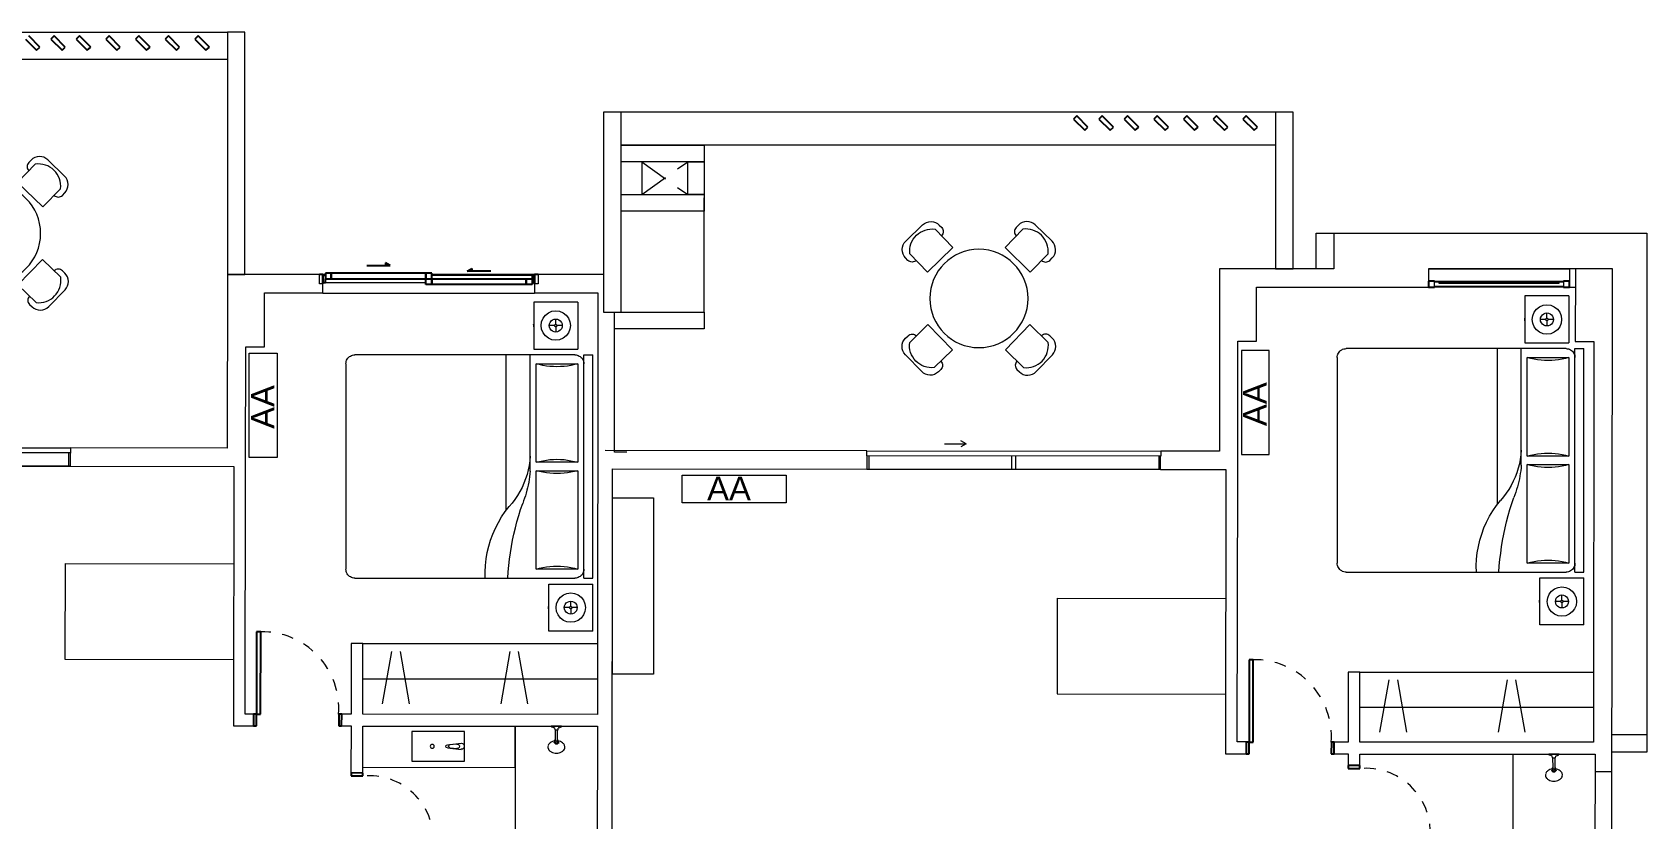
# Model space of a CAD drawing. Header units: millimetres. Extents: x 917 to 1168, y -421 to -23.
# Drawn here: x 1078.25 to 1091.99, y -176 to -169.32 of the extents above; entities that cross this region are included whole.
import ezdxf

# ---------------------------------------------------------------- set-up
doc = ezdxf.new("R2010")
doc.units = ezdxf.units.MM
doc.header["$LTSCALE"] = 0.1
for name, pattern in [('CONTINUA', [0]), ('HIDDEN', [0.375, 0.25, -0.125]), ('Trazo', [0.00635, 0.003175, -0.003175])]:
    doc.linetypes.add(name, pattern=pattern)
doc.layers.get('0').update_dxf_attribs({"lineweight": 5})
for name, color, linetype, lineweight in [('A-DOOR', 7, 'Continuous', 5), ('A-DOOR-FRAM', 7, 'Continuous', 5), ('A-GLAZ', 7, 'Continuous', 5), ('A-GLAZ-CWMG', 7, 'Continuous', 5), ('A-GLAZ-SILL', 7, 'Continuous', 5), ('Arq-Equipamiento', 250, 'Continuous', 5), ('MUEBLES', 250, 'Continuous', 5), ('P-SANR-FIXT', 7, 'Continuous', 5)]:
    doc.layers.add(name, color=color, linetype=linetype, lineweight=lineweight)
doc.layers.add('A-DOOR-HDLN', color=5, linetype='Trazo', lineweight=5, true_color=0x0000ff)
doc.styles.get("Standard").update_dxf_attribs({"font": 'arial.ttf'})

# ---------------------------------------------------------------- blocks, each defined once
blk = doc.blocks.new('Family6 - Puerta OBLAK - Baño-2882893-1-TORRE-ARQ-PB')
at = {"layer": 'A-DOOR', "color": 8, "lineweight": 25}
for p, q in [((-0.3, 0.05), (-0.325, 0.05)), ((-0.325, 0.05), (-0.325, -0.05)), ((-0.3, -0.05), (-0.3, 0.05)), ((0.325, 0.05), (0.3, 0.05)), ((0.3, 0.05), (0.3, -0.05)), ((0.325, -0.05), (0.325, 0.05)), ((-0.325, -0.05), (-0.3, -0.05)), ((-0.3, -0.051), (-0.3, -0.651)), ((-0.268, -0.051), (-0.3, -0.051)), ((-0.268, -0.651), (-0.268, -0.051)), ((0.3, -0.05), (0.325, -0.05)), ((-0.3, -0.651), (-0.268, -0.651))]:
    blk.add_line(p, q, dxfattribs=at)
at = {"layer": 'A-DOOR-HDLN', "color": 8}
blk.add_arc((-0.244, -0.105), 0.546, 267.4017, 5.688, dxfattribs=at)
blk = doc.blocks.new('Family5 - Puerta OPBLAK - Dormitorio-2880729-1-TORRE-ARQ-PB')
at = {"layer": 'A-DOOR', "color": 8, "lineweight": 25}
for p, q in [((-0.35, 0.05), (-0.375, 0.05)), ((-0.375, 0.05), (-0.375, -0.05)), ((-0.35, -0.05), (-0.35, 0.05)), ((0.375, 0.05), (0.35, 0.05)), ((0.35, 0.05), (0.35, -0.05)), ((0.375, -0.05), (0.375, 0.05)), ((-0.375, -0.05), (-0.35, -0.05)), ((0.35, -0.05), (0.315, -0.05)), ((0.315, -0.05), (0.315, -0.75)), ((0.35, -0.75), (0.35, -0.05)), ((0.35, -0.05), (0.375, -0.05)), ((0.315, -0.75), (0.35, -0.75))]:
    blk.add_line(p, q, dxfattribs=at)
at = {"layer": 'A-DOOR-HDLN', "color": 8}
blk.add_arc((0.302, -0.097), 0.653, 175.8984, 271.164, dxfattribs=at)
blk = doc.blocks.new('Doors_Sliding_Milgard_Aluminum-Series_2-Panels - PV 2_50 X 2_10-2402500-1-TORRE-ARQ-PB')
at = {"layer": 'A-DOOR', "color": 8}
for p, q in [((1.192, 0.078), (-1.308, 0.078)), ((-1.308, 0.078), (-1.308, -0.035)), ((-1.308, 0.078), (1.192, 0.078)), ((1.192, -0.035), (1.192, 0.078)), ((-1.308, -0.035), (1.192, -0.035)), ((0.347, -0.138), (0.391, -0.113)), ((0.347, -0.138), (0.391, -0.164)), ((0.532, -0.138), (0.347, -0.138))]:
    blk.add_line(p, q, dxfattribs=at)
at = {"layer": 'A-DOOR-FRAM', "color": 8}
for p, q in [((-1.295, 0.078), (-1.295, -0.035)), ((-0.076, 0.078), (-0.076, -0.035)), ((-0.041, 0.078), (-0.041, -0.035)), ((1.171, 0.078), (1.171, -0.035))]:
    blk.add_line(p, q, dxfattribs=at)
blk = doc.blocks.new('Windows_Opening-Slide_UFME_Fenetre_Coulissante_2V - 1_20 x 1_80-1553890-1-TORRE-ARQ-PB')
at = {"layer": 'A-GLAZ', "color": 8, "lineweight": 25}
for p, q in [((-0.9, -0.078), (-0.9, 0.002)), ((-0.88, 0.008), (-0.83, 0.008)), ((-0.88, -0.04), (-0.88, 0.008)), ((-0.83, 0.008), (-0.025, 0.008)), ((-0.83, -0.04), (-0.83, 0.008)), ((-0.83, 0.008), (-0.83, -0.04)), ((-0.025, 0.008), (-0.025, -0.04)), ((-0.025, -0.04), (-0.025, 0.008)), ((-0.025, 0.008), (0.025, 0.008)), ((0.025, 0.008), (0.025, -0.04)), ((0.9, 0.002), (0.9, -0.078)), ((-0.93, -0.078), (-0.9, -0.078)), ((-0.88, -0.011), (-0.9, -0.011)), ((-0.9, -0.011), (-0.9, -0.069)), ((-0.9, -0.069), (-0.88, -0.069)), ((-0.83, -0.04), (-0.88, -0.04)), ((-0.88, -0.069), (-0.88, -0.04)), ((-0.025, -0.04), (-0.83, -0.04)), ((-0.528, -0.106), (-0.328, -0.106)), ((-0.368, -0.129), (-0.368, -0.106)), ((-0.328, -0.106), (-0.368, -0.129)), ((0.025, -0.04), (-0.025, -0.04)), ((0.025, -0.04), (-0.025, -0.04)), ((-0.025, -0.04), (-0.025, -0.088)), ((-0.025, -0.088), (0.025, -0.088)), ((0.83, -0.04), (0.025, -0.04)), ((0.025, -0.04), (0.025, -0.088)), ((0.025, -0.088), (0.025, -0.04)), ((0.025, -0.088), (0.83, -0.088)), ((0.83, -0.088), (0.83, -0.04)), ((0.88, -0.04), (0.83, -0.04)), ((0.83, -0.04), (0.83, -0.088)), ((0.83, -0.088), (0.88, -0.088)), ((0.9, -0.011), (0.88, -0.011)), ((0.88, -0.011), (0.88, -0.04)), ((0.88, -0.088), (0.88, -0.04)), ((0.88, -0.069), (0.9, -0.069)), ((0.9, -0.069), (0.9, -0.011)), ((0.9, -0.078), (0.93, -0.078)), ((0.328, -0.154), (0.368, -0.177)), ((0.528, -0.154), (0.328, -0.154)), ((0.368, -0.177), (0.368, -0.154))]:
    blk.add_line(p, q, dxfattribs=at)
at = {"layer": 'A-GLAZ', "color": 8}
for p, q in [((-0.9, -0.078), (-0.025, -0.078)), ((-0.88, -0.069), (-0.025, -0.069)), ((0.88, -0.011), (0.025, -0.011)), ((0.88, -0.078), (0.9, -0.078))]:
    blk.add_line(p, q, dxfattribs=at)
at = {"layer": 'A-GLAZ-SILL', "color": 8}
for p, q in [((-0.9, 0.078), (-0.9, 0.082)), ((0.9, 0.082), (-0.9, 0.082)), ((0.9, 0.082), (0.9, 0.078))]:
    blk.add_line(p, q, dxfattribs=at)
blk = doc.blocks.new('Shower-Valve_Trim-KOHLER-Alteo-K-TS45106 - 2_5 GPM_ 2BZ-Oil-Rubed Nickel-V7-2-TORRE-ARQ- PB _-2_14_')
at = {"layer": 'P-SANR-FIXT', "color": 8}
for p, q in [((2.517, -14.261), (2.506, -14.304)), ((2.527, -14.218), (2.517, -14.261)), ((2.53, -14.22), (2.527, -14.218)), ((2.527, -14.281), (2.542, -14.282)), ((2.549, -14.254), (2.535, -14.249)), ((2.543, -14.282), (2.544, -14.279)), ((2.544, -14.279), (2.549, -14.258)), ((2.544, -14.279), (2.623, -14.298)), ((2.549, -14.258), (2.55, -14.255)), ((2.628, -14.278), (2.549, -14.258)), ((2.628, -14.278), (2.632, -14.279)), ((2.641, -14.279), (2.633, -14.277)), ((2.641, -14.279), (2.646, -14.28)), ((2.506, -14.304), (2.51, -14.304)), ((2.623, -14.298), (2.628, -14.299)), ((2.627, -14.301), (2.635, -14.303)), ((2.635, -14.303), (2.64, -14.304))]:
    blk.add_line(p, q, dxfattribs=at)
for centre, radius, start, end in [((2.327, -14.176), 0.224, 325.5988, 331.624), ((2.527, -14.284), 0.00308, 84.7921, 151.624), ((2.529, -14.223), 0.00317, 6.8897, 54.9928), ((2.31, -14.249), 0.224, 0.8645, 6.8897), ((2.536, -14.246), 0.00308, 180.8645, 247.6964), ((2.542, -14.281), 0.000995, 264.7921, 346.2443), ((2.549, -14.255), 0.000995, 346.2443, 67.6964), ((2.632, -14.284), 0.00706, 76.2443, 123.3084), ((2.726, -14.311), 0.0905, 131.0831, 158.8669), ((2.655, -14.292), 0.0156, 103.8005, 129.2443), ((2.644, -14.288), 0.00848, 47.0858, 76.2443), ((2.642, -14.291), 0.0119, 356.0764, 47.0858), ((2.654, -14.256), 0.0206, 267.7641, 286.1675), ((2.697, -14.279), 0.0469, 98.1333, 131.0831), ((2.696, -14.272), 0.0399, 63.1676, 98.1333), ((2.696, -14.272), 0.0408, 36.2532, 63.1676), ((2.676, -14.287), 0.0652, 13.9057, 36.2532), ((2.655, -14.292), 0.0869, 359.2137, 13.9057), ((2.509, -14.301), 0.00318, 277.4957, 325.5988), ((2.629, -14.294), 0.00706, 209.1801, 256.2443), ((2.725, -14.313), 0.0905, 173.6216, 201.4054), ((2.653, -14.298), 0.0156, 203.2443, 228.688), ((2.642, -14.296), 0.00848, 256.2443, 285.4027), ((2.685, -14.329), 0.0469, 201.4054, 234.3552), ((2.641, -14.293), 0.0119, 285.4027, 336.4121), ((2.636, -14.329), 0.0206, 46.321, 64.7244), ((2.639, -14.291), 0.0148, 333.9603, 346.2443), ((2.639, -14.291), 0.0148, 346.2443, 358.5282), ((2.681, -14.335), 0.0399, 234.3552, 269.3209), ((2.681, -14.334), 0.0408, 269.3209, 296.2353), ((2.67, -14.312), 0.0652, 296.2353, 318.5828), ((2.653, -14.298), 0.0869, 318.5828, 333.2748), ((2.642, -14.292), 0.0998, 333.2748, 346.2443), ((2.642, -14.292), 0.0998, 346.2443, 359.2137)]:
    blk.add_arc(centre, radius, start, end, dxfattribs=at)
for centre, major_axis, start_param, end_param in [((2.63, -14.289), (0.0025, 0.01), 4.712389, 6.283185), ((2.65, -14.294), (0.0042, 0.0171), 4.712389, 6.53655), ((2.65, -14.294), (0.00241, 0.00985), 4.712389, 6.383739), ((2.63, -14.289), (0.0025, 0.01), 3.141593, 4.712389), ((2.65, -14.294), (0.0042, 0.0171), 2.888228, 4.712389), ((2.65, -14.294), (0.00241, 0.00985), 3.041039, 4.712389)]:
    blk.add_ellipse(centre, major_axis=major_axis, ratio=0.707107, start_param=start_param, end_param=end_param, dxfattribs=at)
for points in [[(2.639, -14.291), (2.64, -14.29), (2.64, -14.287), (2.639, -14.282), (2.637, -14.279), (2.635, -14.278), (2.634, -14.277), (2.633, -14.277)], [(2.639, -14.291), (2.639, -14.293), (2.638, -14.296), (2.635, -14.299), (2.632, -14.301), (2.629, -14.302), (2.628, -14.301), (2.627, -14.301)]]:
    blk.add_open_spline(points, degree=3, knots=[1.570796, 1.570796, 1.570796, 1.570796, 1.963495, 2.356194, 2.748894, 2.945243, 3.141593, 3.141593, 3.141593, 3.141593], dxfattribs=at)
blk = doc.blocks.new('cama grande')
at = {"layer": 'MUEBLES'}
for p, q in [((584.86, 704.561), (584.885, 704.561)), ((584.86, 704.561), (584.86, 704.187)), ((584.885, 704.561), (585.26, 704.561)), ((585.26, 704.187), (585.26, 704.561)), ((585.31, 704.561), (587.21, 704.561)), ((585.31, 704.485), (585.31, 704.561)), ((587.21, 704.485), (587.21, 704.561)), ((584.939, 704.406), (584.935, 704.374)), ((584.951, 704.437), (584.939, 704.406)), ((584.971, 704.462), (584.951, 704.437)), ((584.997, 704.482), (584.971, 704.462)), ((585.027, 704.495), (584.997, 704.482)), ((585.007, 704.388), (585.005, 704.374)), ((585.012, 704.402), (585.007, 704.388)), ((585.021, 704.413), (585.012, 704.402)), ((585.032, 704.422), (585.021, 704.413)), ((585.06, 704.499), (585.027, 704.495)), ((585.045, 704.427), (585.032, 704.422)), ((585.06, 704.429), (585.045, 704.427)), ((585.092, 704.495), (585.06, 704.499)), ((585.06, 704.429), (585.06, 704.384)), ((585.074, 704.427), (585.06, 704.429)), ((585.087, 704.422), (585.074, 704.427)), ((585.099, 704.413), (585.087, 704.422)), ((585.122, 704.482), (585.092, 704.495)), ((585.107, 704.402), (585.099, 704.413)), ((585.113, 704.388), (585.107, 704.402)), ((585.115, 704.374), (585.113, 704.388)), ((585.148, 704.462), (585.122, 704.482)), ((585.168, 704.437), (585.148, 704.462)), ((585.18, 704.406), (585.168, 704.437)), ((585.185, 704.374), (585.18, 704.406)), ((585.31, 704.485), (585.386, 704.485)), ((585.312, 704.429), (585.31, 704.419)), ((585.31, 704.419), (585.31, 704.409)), ((585.31, 703.838), (585.31, 704.409)), ((585.315, 704.438), (585.312, 704.429)), ((585.32, 704.447), (585.315, 704.438)), ((585.325, 704.455), (585.32, 704.447)), ((585.332, 704.463), (585.325, 704.455)), ((585.339, 704.47), (585.332, 704.463)), ((585.348, 704.475), (585.339, 704.47)), ((585.357, 704.479), (585.348, 704.475)), ((585.366, 704.483), (585.357, 704.479)), ((585.376, 704.485), (585.366, 704.483)), ((585.386, 704.485), (585.376, 704.485)), ((585.386, 704.485), (587.133, 704.485)), ((586.224, 704.434), (585.386, 704.434)), ((585.394, 704.405), (585.386, 704.434)), ((585.386, 704.434), (585.386, 704.079)), ((585.4, 704.376), (585.394, 704.405)), ((586.216, 704.405), (586.21, 704.376)), ((586.224, 704.434), (586.216, 704.405)), ((586.224, 704.079), (586.224, 704.434)), ((587.133, 704.434), (586.295, 704.434)), ((586.295, 704.434), (586.295, 704.079)), ((586.303, 704.405), (586.295, 704.434)), ((586.309, 704.376), (586.303, 704.405)), ((587.126, 704.405), (587.119, 704.376)), ((587.133, 704.434), (587.126, 704.405)), ((587.143, 704.485), (587.133, 704.485)), ((587.133, 704.485), (587.21, 704.485)), ((587.133, 704.079), (587.133, 704.434)), ((587.153, 704.483), (587.143, 704.485)), ((587.163, 704.479), (587.153, 704.483)), ((587.172, 704.475), (587.163, 704.479)), ((587.18, 704.47), (587.172, 704.475)), ((587.187, 704.463), (587.18, 704.47)), ((587.194, 704.455), (587.187, 704.463)), ((587.199, 704.447), (587.194, 704.455)), ((587.204, 704.438), (587.199, 704.447)), ((587.207, 704.429), (587.204, 704.438)), ((587.209, 704.419), (587.207, 704.429)), ((587.21, 704.409), (587.209, 704.419)), ((587.21, 704.409), (587.21, 704.028)), ((587.633, 704.434), (587.258, 704.434)), ((587.258, 704.059), (587.258, 704.434)), ((587.658, 704.434), (587.633, 704.434)), ((587.658, 704.434), (587.658, 704.059)), ((584.935, 704.374), (584.939, 704.342)), ((584.939, 704.342), (584.951, 704.312)), ((584.951, 704.312), (584.971, 704.286)), ((584.971, 704.286), (584.997, 704.266)), ((584.997, 704.266), (585.027, 704.253)), ((585.05, 704.374), (585.005, 704.374)), ((585.005, 704.374), (585.007, 704.36)), ((585.007, 704.36), (585.012, 704.347)), ((585.012, 704.347), (585.021, 704.335)), ((585.021, 704.335), (585.032, 704.326)), ((585.027, 704.253), (585.06, 704.249)), ((585.032, 704.326), (585.045, 704.321)), ((585.045, 704.321), (585.06, 704.319)), ((585.051, 704.379), (585.05, 704.377)), ((585.05, 704.377), (585.05, 704.374)), ((585.05, 704.374), (585.05, 704.371)), ((585.05, 704.371), (585.051, 704.369)), ((585.053, 704.381), (585.051, 704.379)), ((585.051, 704.369), (585.053, 704.367)), ((585.055, 704.383), (585.053, 704.381)), ((585.053, 704.367), (585.055, 704.365)), ((585.057, 704.384), (585.055, 704.383)), ((585.055, 704.365), (585.057, 704.364)), ((585.06, 704.384), (585.057, 704.384)), ((585.057, 704.364), (585.06, 704.364)), ((585.062, 704.384), (585.06, 704.384)), ((585.06, 704.364), (585.062, 704.364)), ((585.06, 704.364), (585.06, 704.319)), ((585.06, 704.319), (585.074, 704.321)), ((585.06, 704.249), (585.092, 704.253)), ((585.065, 704.383), (585.062, 704.384)), ((585.062, 704.364), (585.065, 704.365)), ((585.067, 704.381), (585.065, 704.383)), ((585.065, 704.365), (585.067, 704.367)), ((585.068, 704.379), (585.067, 704.381)), ((585.067, 704.367), (585.068, 704.369)), ((585.069, 704.377), (585.068, 704.379)), ((585.068, 704.369), (585.069, 704.371)), ((585.07, 704.374), (585.069, 704.377)), ((585.069, 704.371), (585.07, 704.374)), ((585.07, 704.374), (585.115, 704.374)), ((585.074, 704.321), (585.087, 704.326)), ((585.087, 704.326), (585.099, 704.335)), ((585.092, 704.253), (585.122, 704.266)), ((585.099, 704.335), (585.107, 704.347)), ((585.107, 704.347), (585.113, 704.36)), ((585.113, 704.36), (585.115, 704.374)), ((585.122, 704.266), (585.148, 704.286)), ((585.148, 704.286), (585.168, 704.312)), ((585.168, 704.312), (585.18, 704.342)), ((585.18, 704.342), (585.185, 704.374)), ((585.405, 704.346), (585.4, 704.376)), ((585.408, 704.317), (585.405, 704.346)), ((585.411, 704.287), (585.408, 704.317)), ((585.411, 704.257), (585.411, 704.287)), ((585.411, 704.227), (585.411, 704.257)), ((586.202, 704.317), (586.199, 704.287)), ((586.199, 704.287), (586.199, 704.257)), ((586.199, 704.257), (586.199, 704.227)), ((586.205, 704.346), (586.202, 704.317)), ((586.21, 704.376), (586.205, 704.346)), ((586.314, 704.346), (586.309, 704.376)), ((586.318, 704.317), (586.314, 704.346)), ((586.32, 704.287), (586.318, 704.317)), ((586.321, 704.257), (586.32, 704.287)), ((586.32, 704.227), (586.321, 704.257)), ((587.109, 704.287), (587.108, 704.257)), ((587.108, 704.257), (587.109, 704.227)), ((587.111, 704.317), (587.109, 704.287)), ((587.114, 704.346), (587.111, 704.317)), ((587.119, 704.376), (587.114, 704.346)), ((587.337, 704.279), (587.333, 704.246)), ((587.35, 704.309), (587.337, 704.279)), ((587.37, 704.335), (587.35, 704.309)), ((587.395, 704.355), (587.37, 704.335)), ((587.426, 704.367), (587.395, 704.355)), ((587.405, 704.261), (587.403, 704.246)), ((587.41, 704.274), (587.405, 704.261)), ((587.419, 704.285), (587.41, 704.274)), ((587.43, 704.294), (587.419, 704.285)), ((587.458, 704.371), (587.426, 704.367)), ((587.444, 704.3), (587.43, 704.294)), ((587.458, 704.301), (587.444, 704.3)), ((587.449, 704.251), (587.448, 704.249)), ((587.451, 704.253), (587.449, 704.251)), ((587.453, 704.255), (587.451, 704.253)), ((587.455, 704.256), (587.453, 704.255)), ((587.458, 704.256), (587.455, 704.256)), ((587.49, 704.367), (587.458, 704.371)), ((587.458, 704.301), (587.458, 704.256)), ((587.472, 704.3), (587.458, 704.301)), ((587.46, 704.256), (587.458, 704.256)), ((587.463, 704.255), (587.46, 704.256)), ((587.465, 704.253), (587.463, 704.255)), ((587.467, 704.251), (587.465, 704.253)), ((587.468, 704.249), (587.467, 704.251)), ((587.485, 704.294), (587.472, 704.3)), ((587.497, 704.285), (587.485, 704.294)), ((587.52, 704.355), (587.49, 704.367)), ((587.506, 704.274), (587.497, 704.285)), ((587.511, 704.261), (587.506, 704.274)), ((587.513, 704.246), (587.511, 704.261)), ((587.546, 704.335), (587.52, 704.355)), ((587.566, 704.309), (587.546, 704.335)), ((587.579, 704.279), (587.566, 704.309)), ((587.583, 704.246), (587.579, 704.279)), ((584.86, 704.187), (585.26, 704.187)), ((585.049, 704.187), (585.049, 704.187)), ((585.049, 704.187), (585.049, 704.184)), ((585.049, 704.184), (585.049, 704.187)), ((585.049, 704.184), (585.049, 704.187)), ((585.049, 704.184), (585.049, 704.184)), ((585.049, 704.184), (585.049, 704.184)), ((585.05, 704.184), (585.049, 704.184)), ((585.05, 704.184), (585.05, 704.187)), ((585.05, 704.184), (585.051, 704.184)), ((585.051, 704.184), (585.051, 704.187)), ((585.051, 704.184), (585.051, 704.187)), ((585.051, 704.184), (585.051, 704.184)), ((585.051, 704.184), (585.053, 704.184)), ((585.053, 704.184), (585.053, 704.187)), ((585.053, 704.184), (585.054, 704.184)), ((585.054, 704.184), (585.054, 704.187)), ((585.054, 704.184), (585.055, 704.184)), ((585.055, 704.184), (585.055, 704.187)), ((585.055, 704.184), (585.057, 704.184)), ((585.057, 704.184), (585.057, 704.187)), ((585.057, 704.184), (585.058, 704.184)), ((585.058, 704.184), (585.058, 704.187)), ((585.058, 704.184), (585.06, 704.184)), ((585.06, 704.184), (585.06, 704.187)), ((585.06, 704.184), (585.062, 704.184)), ((585.062, 704.184), (585.062, 704.187)), ((585.062, 704.184), (585.063, 704.184)), ((585.063, 704.184), (585.063, 704.187)), ((585.063, 704.184), (585.065, 704.184)), ((585.065, 704.184), (585.065, 704.187)), ((585.065, 704.184), (585.066, 704.184)), ((585.066, 704.184), (585.066, 704.187)), ((585.066, 704.184), (585.067, 704.184)), ((585.067, 704.184), (585.067, 704.187)), ((585.067, 704.184), (585.068, 704.184)), ((585.068, 704.184), (585.068, 704.187)), ((585.068, 704.184), (585.069, 704.184)), ((585.069, 704.184), (585.069, 704.187)), ((585.069, 704.184), (585.07, 704.184)), ((585.07, 704.184), (585.07, 704.187)), ((585.071, 704.184), (585.07, 704.184)), ((585.071, 704.184), (585.071, 704.187)), ((585.071, 704.184), (585.071, 704.187)), ((585.071, 704.187), (585.071, 704.184)), ((585.071, 704.184), (585.071, 704.184)), ((585.071, 704.184), (585.071, 704.184)), ((585.26, 704.187), (585.26, 704.187)), ((585.394, 704.108), (585.4, 704.137)), ((585.4, 704.137), (585.405, 704.167)), ((585.405, 704.167), (585.408, 704.197)), ((585.408, 704.197), (585.411, 704.227)), ((586.199, 704.227), (586.202, 704.197)), ((586.202, 704.197), (586.205, 704.167)), ((586.205, 704.167), (586.21, 704.137)), ((586.21, 704.137), (586.216, 704.108)), ((586.303, 704.108), (586.309, 704.137)), ((586.309, 704.137), (586.314, 704.167)), ((586.314, 704.167), (586.318, 704.197)), ((586.318, 704.197), (586.32, 704.227)), ((587.109, 704.227), (587.111, 704.197)), ((587.111, 704.197), (587.114, 704.167)), ((587.114, 704.167), (587.119, 704.137)), ((587.119, 704.137), (587.126, 704.108)), ((587.333, 704.246), (587.337, 704.214)), ((587.337, 704.214), (587.35, 704.184)), ((587.35, 704.184), (587.37, 704.158)), ((587.37, 704.158), (587.395, 704.138)), ((587.395, 704.138), (587.426, 704.126)), ((587.448, 704.246), (587.403, 704.246)), ((587.403, 704.246), (587.405, 704.232)), ((587.405, 704.232), (587.41, 704.219)), ((587.41, 704.219), (587.419, 704.208)), ((587.419, 704.208), (587.43, 704.199)), ((587.426, 704.126), (587.458, 704.121)), ((587.43, 704.199), (587.444, 704.193)), ((587.444, 704.193), (587.458, 704.191)), ((587.448, 704.249), (587.448, 704.246)), ((587.448, 704.246), (587.448, 704.244)), ((587.448, 704.244), (587.449, 704.241)), ((587.449, 704.241), (587.451, 704.239)), ((587.451, 704.239), (587.453, 704.238)), ((587.453, 704.238), (587.455, 704.237)), ((587.455, 704.237), (587.458, 704.236)), ((587.458, 704.236), (587.46, 704.237)), ((587.458, 704.236), (587.458, 704.191)), ((587.458, 704.191), (587.472, 704.193)), ((587.458, 704.121), (587.49, 704.126)), ((587.46, 704.237), (587.463, 704.238)), ((587.463, 704.238), (587.465, 704.239)), ((587.465, 704.239), (587.467, 704.241)), ((587.467, 704.241), (587.468, 704.244)), ((587.468, 704.246), (587.468, 704.249)), ((587.468, 704.244), (587.468, 704.246)), ((587.468, 704.246), (587.513, 704.246)), ((587.472, 704.193), (587.485, 704.199)), ((587.485, 704.199), (587.497, 704.208)), ((587.49, 704.126), (587.52, 704.138)), ((587.497, 704.208), (587.506, 704.219)), ((587.506, 704.219), (587.511, 704.232)), ((587.511, 704.232), (587.513, 704.246)), ((587.52, 704.138), (587.546, 704.158)), ((587.546, 704.158), (587.566, 704.184)), ((587.566, 704.184), (587.579, 704.214)), ((587.579, 704.214), (587.583, 704.246)), ((585.386, 704.079), (585.394, 704.108)), ((585.386, 704.079), (586.224, 704.079)), ((585.989, 703.981), (585.967, 703.973)), ((586.011, 703.988), (585.989, 703.981)), ((586.034, 703.995), (586.011, 703.988)), ((586.057, 704.001), (586.034, 703.995)), ((586.079, 704.007), (586.057, 704.001)), ((586.102, 704.012), (586.079, 704.007)), ((586.117, 703.976), (586.082, 703.96)), ((586.126, 704.016), (586.102, 704.012)), ((586.154, 703.99), (586.117, 703.976)), ((586.149, 704.02), (586.126, 704.016)), ((586.172, 704.023), (586.149, 704.02)), ((586.192, 704.002), (586.154, 703.99)), ((586.196, 704.026), (586.172, 704.023)), ((586.23, 704.012), (586.192, 704.002)), ((586.219, 704.028), (586.196, 704.026)), ((586.216, 704.108), (586.224, 704.079)), ((586.219, 704.028), (586.346, 704.028)), ((586.268, 704.019), (586.23, 704.012)), ((586.307, 704.025), (586.268, 704.019)), ((586.295, 704.079), (586.303, 704.108)), ((586.295, 704.079), (587.133, 704.079)), ((586.346, 704.028), (586.307, 704.025)), ((586.346, 704.028), (587.21, 704.028)), ((587.126, 704.108), (587.133, 704.079)), ((587.21, 704.028), (587.21, 703.825)), ((587.658, 704.059), (587.258, 704.059)), ((587.258, 704.059), (587.258, 704.059)), ((587.446, 704.059), (587.446, 704.056)), ((587.446, 704.056), (587.447, 704.056)), ((587.447, 704.056), (587.447, 704.059)), ((587.447, 704.056), (587.447, 704.059)), ((587.447, 704.056), (587.447, 704.059)), ((587.448, 704.056), (587.447, 704.056)), ((587.447, 704.056), (587.447, 704.056)), ((587.447, 704.056), (587.447, 704.056)), ((587.448, 704.056), (587.448, 704.059)), ((587.449, 704.056), (587.448, 704.056)), ((587.449, 704.056), (587.449, 704.059)), ((587.45, 704.056), (587.449, 704.056)), ((587.45, 704.056), (587.45, 704.059)), ((587.452, 704.056), (587.45, 704.056)), ((587.452, 704.056), (587.452, 704.059)), ((587.453, 704.056), (587.452, 704.056)), ((587.453, 704.056), (587.453, 704.059)), ((587.454, 704.056), (587.453, 704.056)), ((587.454, 704.056), (587.454, 704.059)), ((587.456, 704.056), (587.454, 704.056)), ((587.456, 704.056), (587.456, 704.059)), ((587.458, 704.056), (587.456, 704.056)), ((587.458, 704.056), (587.458, 704.059)), ((587.459, 704.056), (587.458, 704.056)), ((587.459, 704.056), (587.459, 704.059)), ((587.461, 704.056), (587.459, 704.056)), ((587.461, 704.056), (587.461, 704.059)), ((587.462, 704.056), (587.461, 704.056)), ((587.462, 704.056), (587.462, 704.059)), ((587.464, 704.056), (587.462, 704.056)), ((587.464, 704.056), (587.464, 704.059)), ((587.465, 704.056), (587.464, 704.056)), ((587.465, 704.056), (587.465, 704.059)), ((587.466, 704.056), (587.465, 704.056)), ((587.466, 704.056), (587.466, 704.059)), ((587.467, 704.056), (587.466, 704.056)), ((587.467, 704.056), (587.467, 704.059)), ((587.468, 704.056), (587.467, 704.056)), ((587.468, 704.056), (587.468, 704.059)), ((587.468, 704.056), (587.468, 704.059)), ((587.468, 704.056), (587.469, 704.056)), ((587.468, 704.056), (587.468, 704.056)), ((587.469, 704.059), (587.469, 704.059)), ((587.469, 704.059), (587.469, 704.056)), ((587.469, 704.056), (587.469, 704.059)), ((587.469, 704.056), (587.469, 704.056)), ((585.31, 703.838), (585.364, 703.841)), ((585.31, 703.646), (585.31, 703.838)), ((585.364, 703.841), (585.418, 703.846)), ((585.418, 703.846), (585.471, 703.853)), ((585.471, 703.853), (585.525, 703.86)), ((585.525, 703.86), (585.578, 703.869)), ((585.578, 703.869), (585.632, 703.879)), ((585.632, 703.879), (585.685, 703.89)), ((585.685, 703.89), (585.737, 703.903)), ((585.737, 703.903), (585.79, 703.916)), ((585.79, 703.916), (585.842, 703.931)), ((585.842, 703.931), (585.893, 703.947)), ((585.876, 703.817), (585.919, 703.85)), ((585.893, 703.947), (585.945, 703.965)), ((585.949, 703.876), (585.919, 703.85)), ((585.967, 703.973), (585.945, 703.965)), ((585.98, 703.899), (585.949, 703.876)), ((586.013, 703.921), (585.98, 703.899)), ((586.047, 703.941), (586.013, 703.921)), ((586.082, 703.96), (586.047, 703.941)), ((585.633, 703.691), (585.685, 703.71)), ((585.685, 703.71), (585.735, 703.733)), ((585.735, 703.733), (585.784, 703.758)), ((585.784, 703.758), (585.831, 703.786)), ((585.831, 703.786), (585.876, 703.817)), ((585.894, 703.825), (587.21, 703.825)), ((587.21, 703.825), (587.21, 702.538)), ((585.31, 703.646), (585.364, 703.645)), ((585.31, 702.538), (585.31, 703.646)), ((585.364, 703.645), (585.419, 703.648)), ((585.419, 703.648), (585.474, 703.654)), ((585.474, 703.654), (585.528, 703.663)), ((585.528, 703.663), (585.581, 703.676)), ((585.581, 703.676), (585.633, 703.691)), ((585.31, 702.538), (585.31, 702.528)), ((585.31, 702.528), (585.312, 702.518)), ((585.312, 702.518), (585.315, 702.508)), ((585.315, 702.508), (585.32, 702.5)), ((585.32, 702.5), (585.325, 702.491)), ((585.325, 702.491), (585.332, 702.484)), ((585.332, 702.484), (585.339, 702.477)), ((585.339, 702.477), (585.348, 702.472)), ((585.348, 702.472), (585.357, 702.467)), ((585.357, 702.467), (585.366, 702.464)), ((585.366, 702.464), (585.376, 702.462)), ((587.143, 702.462), (587.153, 702.464)), ((587.153, 702.464), (587.163, 702.467)), ((587.163, 702.467), (587.172, 702.472)), ((587.172, 702.472), (587.18, 702.477)), ((587.18, 702.477), (587.187, 702.484)), ((587.187, 702.484), (587.194, 702.491)), ((587.194, 702.491), (587.199, 702.5)), ((587.199, 702.5), (587.204, 702.508)), ((587.204, 702.508), (587.207, 702.518)), ((587.207, 702.518), (587.209, 702.528)), ((587.209, 702.528), (587.21, 702.538)), ((585.376, 702.462), (585.386, 702.461)), ((587.133, 702.461), (585.386, 702.461)), ((587.133, 702.461), (587.143, 702.462))]:
    blk.add_line(p, q, dxfattribs=at)
blk = doc.blocks.new('mesad')
at = {"layer": 'MUEBLES'}
for points in [[(-0.324, 0.533), (-0.324, 0.533, 0.414214), (-0.324, 0.604), (-0.345, 0.624, 0.414214), (-0.487, 0.622), (-0.626, 0.479, 0.414214), (-0.624, 0.337), (-0.603, 0.317, 0.414214), (-0.533, 0.318), (-0.533, 0.318)], [(0.324, 0.533), (0.324, 0.533, -0.414214), (0.324, 0.604), (0.345, 0.624, -0.414214), (0.487, 0.622), (0.626, 0.479, -0.414214), (0.624, 0.337), (0.603, 0.317, -0.414214), (0.533, 0.318), (0.533, 0.318)], [(-0.533, -0.324), (-0.533, -0.324, 0.414214), (-0.604, -0.324), (-0.624, -0.345, 0.414214), (-0.622, -0.487), (-0.479, -0.626, 0.414214), (-0.337, -0.624), (-0.317, -0.603, 0.414214), (-0.318, -0.533), (-0.318, -0.533)], [(0.533, -0.324), (0.533, -0.324, -0.414214), (0.604, -0.324), (0.624, -0.345, -0.414214), (0.622, -0.487), (0.479, -0.626, -0.414214), (0.337, -0.624), (0.317, -0.603, -0.414214), (0.318, -0.533), (0.318, -0.533)]]:
    blk.add_lwpolyline(points, format="xyb", dxfattribs=at)
for points in [[(-0.589, 0.373), (-0.434, 0.222), (-0.225, 0.437), (-0.38, 0.588, 0.490132)], [(0.589, 0.373), (0.434, 0.222), (0.225, 0.437), (0.38, 0.588, -0.490132)], [(-0.373, -0.589), (-0.222, -0.434), (-0.437, -0.225), (-0.588, -0.38, 0.490132)], [(0.373, -0.589), (0.222, -0.434), (0.437, -0.225), (0.588, -0.38, -0.490132)]]:
    blk.add_lwpolyline(points, format="xyb", close=True, dxfattribs=at)
at = {"layer": 'MUEBLES', "ltscale": 1e-05}
blk.add_circle((0, 0), 0.418, dxfattribs=at)
blk = doc.blocks.new('Bacha 45x25cm')
at = {"layer": 'MUEBLES', "color": 8}
for p, q in [((0.112, 0.146), (0.099, 0.028)), ((0.138, 0.146), (0.151, 0.028)), ((0.106, 0.062), (0.113, 0.127)), ((0.137, 0.126), (0.144, 0.062))]:
    blk.add_line(p, q, dxfattribs=at)
blk.add_lwpolyline([(0, 0.45), (0.25, 0.45), (0.25, 0), (0, 0)], close=True, dxfattribs=at)
blk.add_circle((0.125, 0.275), 0.0166, dxfattribs=at)
for centre, radius, start, end in [((0.125, 0.146), 0.0134, 0, 180), ((0.125, 0.126), 0.0117, 360, 173.6414), ((0.125, 0.028), 0.0256, 168.1721, 11.8279), ((0.125, 0.062), 0.0188, 167.2829, 12.8468)]:
    blk.add_arc(centre, radius, start, end, dxfattribs=at)
blk = doc.blocks.new('T1-5P-2020')
at = {"color": 8}
for p, q in [((4102.32, 1366.86), (4112.717, 1366.86)), ((4108.235, 1366.631), (4112.717, 1366.631)), ((4121.636, 1366.18), (4116.068, 1366.18)), ((4121.636, 1365.9), (4116.068, 1365.9)), ((4116.774, 1364.479), (4116.774, 1365.453))]:
    blk.add_line(p, q, dxfattribs=at)
at = {"color": 8, "lineweight": 5}
for p, q in [((4116.243, 1365.759), (4116.243, 1365.479)), ((4121.16, 1364.849), (4121.159, 1363.298)), ((4121.983, 1364.848), (4121.16, 1364.849)), ((4124.139, 1364.848), (4122.939, 1364.848)), ((4122.939, 1364.848), (4124.139, 1364.848)), ((4122.939, 1364.848), (4122.939, 1364.693)), ((4124.504, 1364.848), (4124.139, 1364.848)), ((4124.504, 1364.848), (4124.139, 1364.848)), ((4124.139, 1364.848), (4124.139, 1364.69)), ((4124.189, 1364.846), (4124.188, 1364.231)), ((4124.498, 1358.963), (4124.504, 1364.848)), ((4112.717, 1364.8), (4112.716, 1363.324)), ((4113.501, 1364.8), (4112.717, 1364.8)), ((4113.501, 1364.72), (4113.501, 1364.8)), ((4113.531, 1364.72), (4113.501, 1364.72)), ((4113.531, 1364.644), (4113.531, 1364.72)), ((4115.361, 1364.72), (4115.331, 1364.72)), ((4115.331, 1364.72), (4115.331, 1364.644)), ((4115.918, 1364.8), (4115.361, 1364.8)), ((4115.361, 1364.8), (4115.361, 1364.72)), ((4121.475, 1364.693), (4122.939, 1364.693)), ((4121.475, 1364.234), (4121.475, 1364.693)), ((4124.139, 1364.693), (4124.189, 1364.693)), ((4113.032, 1364.644), (4113.531, 1364.644)), ((4113.032, 1364.185), (4113.032, 1364.644)), ((4115.331, 1364.644), (4115.871, 1364.644)), ((4115.871, 1364.644), (4115.868, 1361.059)), ((4116.011, 1363.288), (4116.012, 1364.48)), ((4112.872, 1363.168), (4112.873, 1364.185)), ((4112.873, 1364.185), (4113.032, 1364.185)), ((4121.315, 1363.142), (4121.316, 1364.234)), ((4121.316, 1364.234), (4121.475, 1364.234)), ((4124.188, 1364.231), (4124.347, 1364.231)), ((4124.347, 1364.231), (4124.344, 1360.822)), ((4108.882, 1363.328), (4111.382, 1363.325)), ((4112.716, 1363.324), (4111.382, 1363.325)), ((4111.382, 1363.325), (4111.382, 1363.282)), ((4118.16, 1363.301), (4115.931, 1363.303)), ((4118.16, 1363.258), (4118.16, 1363.301)), ((4118.16, 1363.301), (4120.66, 1363.298)), ((4111.382, 1363.169), (4112.772, 1363.168)), ((4112.772, 1363.168), (4112.77, 1360.962)), ((4112.87, 1361.062), (4112.872, 1363.168)), ((4116.116, 1363.288), (4116.011, 1363.288)), ((4121.159, 1363.298), (4120.66, 1363.298)), ((4120.66, 1363.298), (4120.66, 1363.255)), ((4115.991, 1359.114), (4115.995, 1363.147)), ((4115.995, 1363.147), (4118.16, 1363.145)), ((4120.66, 1363.142), (4121.215, 1363.142)), ((4121.215, 1363.142), (4121.212, 1360.725)), ((4121.312, 1360.825), (4121.315, 1363.142)), ((4111.337, 1362.343), (4111.335, 1361.529)), ((4111.337, 1362.343), (4112.771, 1362.34)), ((4119.78, 1362.047), (4119.778, 1361.233)), ((4119.78, 1362.047), (4121.214, 1362.044)), ((4113.77, 1361.662), (4113.77, 1361.061)), ((4113.87, 1361.662), (4113.77, 1361.662)), ((4113.87, 1361.061), (4113.87, 1361.662)), ((4113.87, 1361.662), (4115.868, 1361.662)), ((4111.335, 1361.529), (4112.769, 1361.526)), ((4114.114, 1361.593), (4114.036, 1361.15)), ((4114.188, 1361.593), (4114.265, 1361.15)), ((4115.121, 1361.593), (4115.044, 1361.15)), ((4115.193, 1361.593), (4115.271, 1361.15)), ((4122.255, 1361.419), (4122.254, 1360.824)), ((4122.355, 1361.419), (4122.255, 1361.419)), ((4122.354, 1360.824), (4122.355, 1361.419)), ((4122.355, 1361.419), (4124.344, 1361.417)), ((4113.867, 1361.362), (4115.869, 1361.362)), ((4122.601, 1361.352), (4122.523, 1360.909)), ((4122.675, 1361.352), (4122.752, 1360.909)), ((4123.608, 1361.352), (4123.531, 1360.909)), ((4123.68, 1361.352), (4123.758, 1360.909)), ((4119.778, 1361.233), (4121.212, 1361.231)), ((4122.355, 1361.121), (4124.346, 1361.121)), ((4112.94, 1361.062), (4112.87, 1361.062)), ((4113.77, 1361.061), (4113.69, 1361.061)), ((4115.868, 1361.059), (4113.87, 1361.061)), ((4112.77, 1360.962), (4112.94, 1360.962)), ((4113.69, 1360.961), (4113.77, 1360.961)), ((4113.77, 1360.961), (4113.769, 1360.561)), ((4113.871, 1360.96), (4115.866, 1360.958)), ((4113.871, 1360.561), (4113.871, 1360.96)), ((4115.166, 1360.608), (4115.166, 1360.958)), ((4115.167, 1360.958), (4115.166, 1359.103)), ((4115.866, 1360.958), (4115.864, 1359.103)), ((4121.212, 1360.725), (4121.387, 1360.725)), ((4121.387, 1360.825), (4121.312, 1360.825)), ((4122.254, 1360.824), (4122.137, 1360.824)), ((4122.137, 1360.724), (4122.254, 1360.724)), ((4122.254, 1360.724), (4122.254, 1360.624)), ((4124.344, 1360.822), (4122.354, 1360.824)), ((4122.356, 1360.624), (4122.356, 1360.722)), ((4122.356, 1360.722), (4124.356, 1360.72)), ((4123.656, 1360.72), (4123.656, 1359.108)), ((4124.356, 1360.72), (4124.354, 1359.579)), ((4113.769, 1360.561), (4113.77, 1360.561)), ((4113.87, 1360.561), (4113.871, 1360.561)), ((4113.871, 1360.61), (4115.166, 1360.608)), ((4122.254, 1360.624), (4122.255, 1360.624)), ((4122.355, 1360.624), (4122.356, 1360.624)), ((4124.355, 1360.573), (4124.499, 1360.573))]:
    blk.add_line(p, q, dxfattribs=at)
at = {"color": 8, "linetype": 'HIDDEN', "lineweight": 5, "ltscale": 10}
for p, q in [((4116.243, 1365.479), (4116.635, 1365.759)), ((4116.243, 1365.759), (4116.635, 1365.479))]:
    blk.add_line(p, q, dxfattribs=at)
at = {"color": 8}
for points in [[(4112.717, 1364.8), (4112.867, 1364.8), (4112.867, 1366.86), (4112.717, 1366.86)], [(4115.918, 1364.48), (4116.068, 1364.48), (4116.068, 1366.18), (4115.918, 1366.18)], [(4121.636, 1364.849), (4121.786, 1364.849), (4121.786, 1366.18), (4121.636, 1366.18)], [(4116.068, 1365.899), (4116.774, 1365.899), (4116.774, 1365.759), (4116.068, 1365.759)], [(4116.635, 1365.759), (4116.774, 1365.759), (4116.774, 1365.479), (4116.635, 1365.479)], [(4116.068, 1365.479), (4116.774, 1365.479), (4116.774, 1365.339), (4116.068, 1365.339)], [(4121.983, 1365.15), (4122.133, 1365.15), (4122.133, 1364.848), (4121.983, 1364.848)], [(4116.012, 1364.48), (4116.774, 1364.479), (4116.774, 1364.339), (4116.012, 1364.339)], [(4124.5, 1360.889), (4124.796, 1360.889), (4124.796, 1360.739), (4124.5, 1360.739)]]:
    blk.add_lwpolyline(points, close=True, dxfattribs=at)
blk.add_lwpolyline([(4122.133, 1365.15), (4124.796, 1365.15), (4124.796, 1360.889)], dxfattribs=at)
at = {"color": 8, "lineweight": 5}
blk.add_lwpolyline([(4116.344, 1362.902), (4116.344, 1361.402), (4115.994, 1361.402), (4115.994, 1362.902), (4116.344, 1362.902)], dxfattribs=at)
at = {"layer": 'A-GLAZ', "color": 8, "lineweight": 18}
for p, q in [((4122.989, 1364.738), (4124.089, 1364.738)), ((4122.989, 1364.698), (4122.989, 1364.738)), ((4124.089, 1364.698), (4122.989, 1364.698)), ((4123.029, 1364.738), (4124.049, 1364.738)), ((4123.029, 1364.723), (4123.029, 1364.738)), ((4124.049, 1364.723), (4123.029, 1364.723)), ((4124.049, 1364.738), (4124.049, 1364.723)), ((4124.089, 1364.738), (4124.089, 1364.698))]:
    blk.add_line(p, q, dxfattribs=at)
at = {"layer": 'A-GLAZ-CWMG', "color": 8, "lineweight": 25, "extrusion": (0, 0, -1)}
for p, q in [((4110.999, 1366.801), (4111.094, 1366.706)), ((4111.122, 1366.734), (4111.027, 1366.83)), ((4111.094, 1366.706), (4111.122, 1366.734)), ((4111.243, 1366.83), (4111.214, 1366.801)), ((4111.214, 1366.801), (4111.31, 1366.706)), ((4111.338, 1366.734), (4111.243, 1366.83)), ((4111.31, 1366.706), (4111.338, 1366.734)), ((4111.458, 1366.83), (4111.43, 1366.801)), ((4111.43, 1366.801), (4111.525, 1366.706)), ((4111.554, 1366.734), (4111.458, 1366.83)), ((4111.525, 1366.706), (4111.554, 1366.734)), ((4111.711, 1366.83), (4111.682, 1366.801)), ((4111.682, 1366.801), (4111.778, 1366.706)), ((4111.806, 1366.734), (4111.711, 1366.83)), ((4111.778, 1366.706), (4111.806, 1366.734)), ((4111.963, 1366.83), (4111.935, 1366.801)), ((4111.935, 1366.801), (4112.03, 1366.706)), ((4112.059, 1366.734), (4111.963, 1366.83)), ((4112.03, 1366.706), (4112.059, 1366.734)), ((4112.216, 1366.83), (4112.187, 1366.801)), ((4112.187, 1366.801), (4112.283, 1366.706)), ((4112.311, 1366.734), (4112.216, 1366.83)), ((4112.283, 1366.706), (4112.311, 1366.734)), ((4112.468, 1366.83), (4112.44, 1366.801)), ((4112.44, 1366.801), (4112.535, 1366.706)), ((4112.564, 1366.734), (4112.468, 1366.83)), ((4112.535, 1366.706), (4112.564, 1366.734)), ((4119.946, 1366.15), (4119.918, 1366.121)), ((4119.918, 1366.121), (4120.013, 1366.026)), ((4120.041, 1366.054), (4119.946, 1366.15)), ((4120.013, 1366.026), (4120.041, 1366.054)), ((4120.162, 1366.15), (4120.133, 1366.121)), ((4120.133, 1366.121), (4120.229, 1366.026)), ((4120.257, 1366.054), (4120.162, 1366.15)), ((4120.229, 1366.026), (4120.257, 1366.054)), ((4120.377, 1366.15), (4120.349, 1366.121)), ((4120.349, 1366.121), (4120.444, 1366.026)), ((4120.473, 1366.054), (4120.377, 1366.15)), ((4120.444, 1366.026), (4120.473, 1366.054)), ((4120.63, 1366.15), (4120.601, 1366.121)), ((4120.601, 1366.121), (4120.697, 1366.026)), ((4120.725, 1366.054), (4120.63, 1366.15)), ((4120.697, 1366.026), (4120.725, 1366.054)), ((4120.882, 1366.15), (4120.854, 1366.121)), ((4120.854, 1366.121), (4120.949, 1366.026)), ((4120.978, 1366.054), (4120.882, 1366.15)), ((4120.949, 1366.026), (4120.978, 1366.054)), ((4121.135, 1366.15), (4121.106, 1366.121)), ((4121.106, 1366.121), (4121.202, 1366.026)), ((4121.23, 1366.054), (4121.135, 1366.15)), ((4121.202, 1366.026), (4121.23, 1366.054)), ((4121.387, 1366.15), (4121.359, 1366.121)), ((4121.359, 1366.121), (4121.454, 1366.026)), ((4121.483, 1366.054), (4121.387, 1366.15)), ((4121.454, 1366.026), (4121.483, 1366.054)), ((4124.139, 1364.743), (4124.089, 1364.743)), ((4124.089, 1364.743), (4124.089, 1364.738)), ((4124.089, 1364.698), (4124.089, 1364.693)), ((4124.089, 1364.693), (4124.139, 1364.693)), ((4124.139, 1364.693), (4124.139, 1364.743))]:
    blk.add_line(p, q, dxfattribs=at)
at = {"layer": 'A-GLAZ-CWMG', "color": 8, "lineweight": 25}
for p, q in [((4122.989, 1364.743), (4122.939, 1364.743)), ((4122.939, 1364.743), (4122.939, 1364.693)), ((4122.939, 1364.693), (4122.989, 1364.693)), ((4122.989, 1364.738), (4122.989, 1364.743)), ((4122.989, 1364.693), (4122.989, 1364.698))]:
    blk.add_line(p, q, dxfattribs=at)
at = {"layer": 'A-GLAZ-CWMG', "color": 8}
for p, q in [((4122.989, 1364.743), (4124.089, 1364.743)), ((4124.089, 1364.693), (4122.989, 1364.693))]:
    blk.add_line(p, q, dxfattribs=at)
at = {"color": 8, "lineweight": 5, "xscale": -1}
for name, p, rotation in [('mesad', (4110.71, 1365.149), 180), ('mesad', (4119.113, 1364.596), 180), ('cama grande', (3411.266, 776.907), 270.0000572671465), ('cama grande', (3419.701, 776.959), 270.0000572671465), ('Bacha 45x25cm', (4114.736, 1360.913), 90.00000028208164)]:
    blk.add_blockref(name, p, dxfattribs=dict(at, rotation=rotation))
at = {"color": 8, "lineweight": 5}
for name, p, rotation in [('Windows_Opening-Slide_UFME_Fenetre_Coulissante_2V - 1_20 x 1_80-1553890-1-TORRE-ARQ-PB', (4114.431, 1364.722), 179.9999997686778), ('Doors_Sliding_Milgard_Aluminum-Series_2-Panels - PV 2_50 X 2_10-2402500-1-TORRE-ARQ-PB', (4110.073, 1363.249), 179.9427042741019), ('Doors_Sliding_Milgard_Aluminum-Series_2-Panels - PV 2_50 X 2_10-2402500-1-TORRE-ARQ-PB', (4119.351, 1363.222), 179.9427042882422), ('Family5 - Puerta OPBLAK - Dormitorio-2880729-1-TORRE-ARQ-PB', (4113.315, 1361.012), 179.9427042091335), ('Family5 - Puerta OPBLAK - Dormitorio-2880729-1-TORRE-ARQ-PB', (4121.762, 1360.774), 179.9427042777395), ('Shower-Valve_Trim-KOHLER-Alteo-K-TS45106 - 2_5 GPM_ 2BZ-Oil-Rubed Nickel-V7-2-TORRE-ARQ- PB _-2_14_', (4128.771, 1366.794), 283.7557496523173), ('Shower-Valve_Trim-KOHLER-Alteo-K-TS45106 - 2_5 GPM_ 2BZ-Oil-Rubed Nickel-V7-2-TORRE-ARQ- PB _-2_14_', (4137.26, 1366.556), 283.7557496523173), ('Family6 - Puerta OBLAK - Baño-2882893-1-TORRE-ARQ-PB', (4113.82, 1360.236), 89.94270438354559), ('Family6 - Puerta OBLAK - Baño-2882893-1-TORRE-ARQ-PB', (4122.304, 1360.299), 89.94270428824395)]:
    blk.add_blockref(name, p, dxfattribs=dict(at, rotation=rotation))

msp = doc.modelspace()

# ---------------------------------------------------------------- linework, layer by layer
at = {"layer": 'Arq-Equipamiento', "color": 8, "linetype": 'CONTINUA', "lineweight": 13}
for points in [[(1080.094, -172.046), (1080.331, -172.046), (1080.331, -172.931), (1080.094, -172.931)], [(1088.773, -172.023), (1088.538, -172.023), (1088.538, -172.908), (1088.773, -172.908)], [(1083.777, -173.083), (1084.662, -173.083), (1084.662, -173.318), (1083.777, -173.318)]]:
    msp.add_lwpolyline(points, close=True, dxfattribs=at)

# ---------------------------------------------------------------- block references
at = {"color": 8}
msp.add_blockref('T1-5P-2020', (-3032.81, -1536.176), dxfattribs=at)

# ---------------------------------------------------------------- texts
at = {"color": 8, "char_height": 0.2, "attachment_point": 1, "rotation": 90}
for insert in [(1080.108, -172.689), (1088.551, -172.665)]:
    msp.add_mtext_dynamic_manual_height_columns('AA', width=1, gutter_width=12.5, heights=[0], dxfattribs=dict(at, insert=insert))
at = {"color": 8, "insert": (1083.99, -173.096), "char_height": 0.2, "attachment_point": 1}
msp.add_mtext_dynamic_manual_height_columns('AA', width=1, gutter_width=12.5, heights=[0], dxfattribs=at)

doc.saveas('drawing.dxf')
